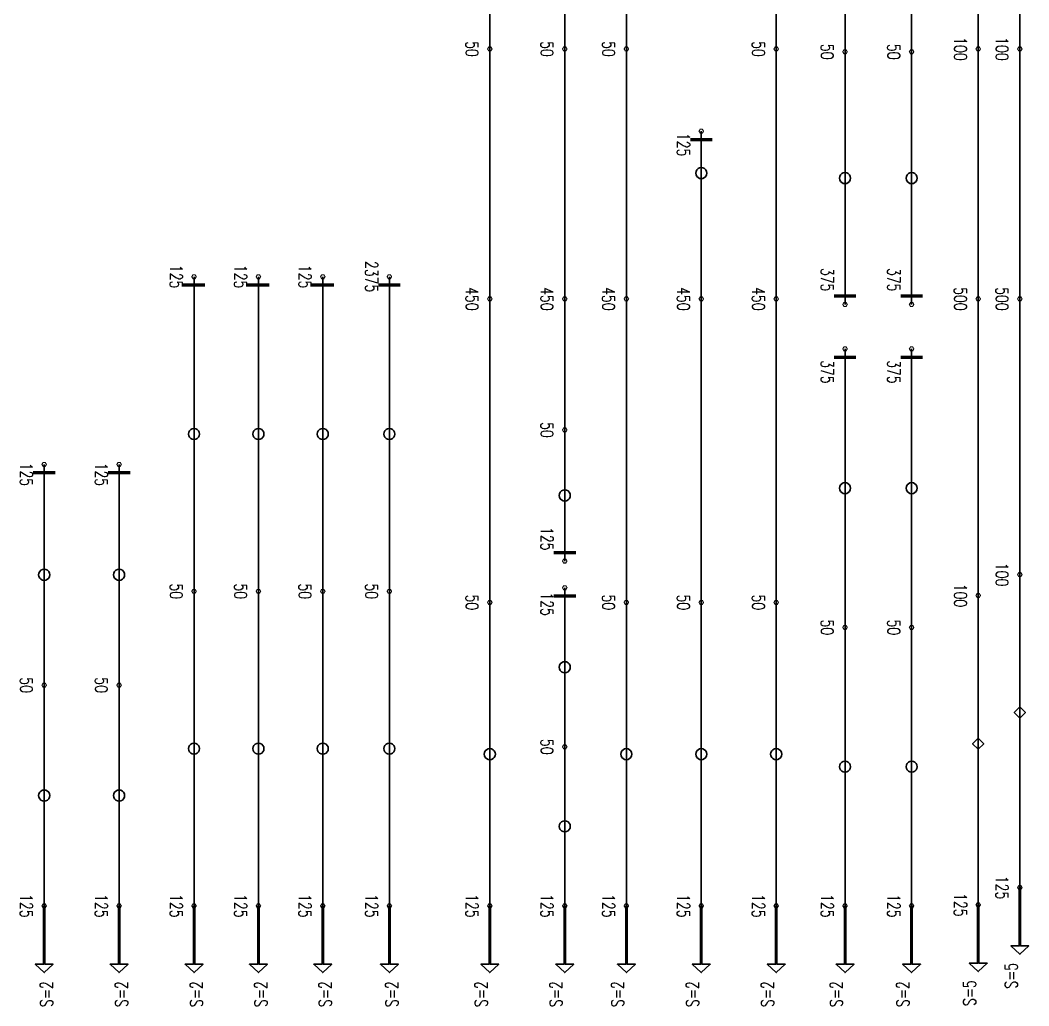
# Model space of a CAD drawing. Header units: millimetres. Extents: x 127300 to 589785, y -24728 to 44820.
# Drawn here: x 551938 to 570112, y 6471 to 24218 of the extents above; entities that cross this region are included whole.
import ezdxf

# ---------------------------------------------------------------- set-up
doc = ezdxf.new("R2010")
doc.units = ezdxf.units.MM
doc.layers.add('Current_plane_Column', color=7, linetype='Continuous', true_color=0x4b00ff)
doc.layers.add('NDC_S-ANNO', color=7, linetype='Continuous', lineweight=20)
doc.layers.add('NDC_S-TENDON', color=6, linetype='Continuous', lineweight=35)
doc.styles.add('NDC_ANNO', font='', dxfattribs={"width": 0.8})
doc.styles.get('NDC_ANNO').set_extended_font_data('Dotum')

# ---------------------------------------------------------------- blocks, each defined once
blk = doc.blocks.new('TDY')
at = {"layer": 'NDC_S-TENDON', "linetype": 'Continuous'}
for points, elevation in [([(51690, 14200, 20, 20, 0), (51670, 14235, 20, 20, 0), (51630, 14235, 20, 20, 0), (51610, 14200, 20, 20, 0), (51630, 14165, 20, 20, 0), (51670, 14165, 20, 20, 0)], 2800), ([(51690, 14200, 20, 20, 0), (51670, 14235, 20, 20, 0), (51630, 14235, 20, 20, 0), (51610, 14200, 20, 20, 0), (51630, 14165, 20, 20, 0), (51670, 14165, 20, 20, 0)], 2800), ([(53040, 14200, 20, 20, 0), (53020, 14235, 20, 20, 0), (52980, 14235, 20, 20, 0), (52960, 14200, 20, 20, 0), (52980, 14165, 20, 20, 0), (53020, 14165, 20, 20, 0)], 2800), ([(53040, 14200, 20, 20, 0), (53020, 14235, 20, 20, 0), (52980, 14235, 20, 20, 0), (52960, 14200, 20, 20, 0), (52980, 14165, 20, 20, 0), (53020, 14165, 20, 20, 0)], 2800), ([(54150, 14200, 20, 20, 0), (54130, 14235, 20, 20, 0), (54090, 14235, 20, 20, 0), (54070, 14200, 20, 20, 0), (54090, 14165, 20, 20, 0), (54130, 14165, 20, 20, 0)], 2800), ([(54150, 14200, 20, 20, 0), (54130, 14235, 20, 20, 0), (54090, 14235, 20, 20, 0), (54070, 14200, 20, 20, 0), (54090, 14165, 20, 20, 0), (54130, 14165, 20, 20, 0)], 2800), ([(56850, 14200, 20, 20, 0), (56830, 14235, 20, 20, 0), (56790, 14235, 20, 20, 0), (56770, 14200, 20, 20, 0), (56790, 14165, 20, 20, 0), (56830, 14165, 20, 20, 0)], 2800), ([(56850, 14200, 20, 20, 0), (56830, 14235, 20, 20, 0), (56790, 14235, 20, 20, 0), (56770, 14200, 20, 20, 0), (56790, 14165, 20, 20, 0), (56830, 14165, 20, 20, 0)], 2800), ([(58090, 14150, 20, 20, 0), (58070, 14185, 20, 20, 0), (58030, 14185, 20, 20, 0), (58010, 14150, 20, 20, 0), (58030, 14115, 20, 20, 0), (58070, 14115, 20, 20, 0)], 2800), ([(58090, 14150, 20, 20, 0), (58070, 14185, 20, 20, 0), (58030, 14185, 20, 20, 0), (58010, 14150, 20, 20, 0), (58030, 14115, 20, 20, 0), (58070, 14115, 20, 20, 0)], 2800), ([(59290, 14150, 20, 20, 0), (59270, 14185, 20, 20, 0), (59230, 14185, 20, 20, 0), (59210, 14150, 20, 20, 0), (59230, 14115, 20, 20, 0), (59270, 14115, 20, 20, 0)], 2800), ([(59290, 14150, 20, 20, 0), (59270, 14185, 20, 20, 0), (59230, 14185, 20, 20, 0), (59210, 14150, 20, 20, 0), (59230, 14115, 20, 20, 0), (59270, 14115, 20, 20, 0)], 2800), ([(60490, 14200, 20, 20, 0), (60470, 14235, 20, 20, 0), (60430, 14235, 20, 20, 0), (60410, 14200, 20, 20, 0), (60430, 14165, 20, 20, 0), (60470, 14165, 20, 20, 0)], 2500), ([(60490, 14200, 20, 20, 0), (60470, 14235, 20, 20, 0), (60430, 14235, 20, 20, 0), (60410, 14200, 20, 20, 0), (60430, 14165, 20, 20, 0), (60470, 14165, 20, 20, 0)], 2500), ([(61240, 14200, 20, 20, 0), (61220, 14235, 20, 20, 0), (61180, 14235, 20, 20, 0), (61160, 14200, 20, 20, 0), (61180, 14165, 20, 20, 0), (61220, 14165, 20, 20, 0)], 2500), ([(61240, 14200, 20, 20, 0), (61220, 14235, 20, 20, 0), (61180, 14235, 20, 20, 0), (61160, 14200, 20, 20, 0), (61180, 14165, 20, 20, 0), (61220, 14165, 20, 20, 0)], 2500), ([(55500, 12720, 20, 20, 0), (55480, 12755, 20, 20, 0), (55440, 12755, 20, 20, 0), (55420, 12720, 20, 20, 0), (55440, 12685, 20, 20, 0), (55480, 12685, 20, 20, 0)], 2875), ([(55500, 12720, 20, 20, 0), (55480, 12755, 20, 20, 0), (55440, 12755, 20, 20, 0), (55420, 12720, 20, 20, 0), (55440, 12685, 20, 20, 0), (55480, 12685, 20, 20, 0)], 2875), ([(46360, 10100, 20, 20, 0), (46340, 10134, 20, 20, 0), (46300, 10134, 20, 20, 0), (46280, 10100, 20, 20, 0), (46300, 10065, 20, 20, 0), (46340, 10065, 20, 20, 0)], 2875), ([(46360, 10100, 20, 20, 0), (46340, 10134, 20, 20, 0), (46300, 10134, 20, 20, 0), (46280, 10100, 20, 20, 0), (46300, 10065, 20, 20, 0), (46340, 10065, 20, 20, 0)], 2875), ([(47520, 10100, 20, 20, 0), (47500, 10134, 20, 20, 0), (47460, 10134, 20, 20, 0), (47440, 10100, 20, 20, 0), (47460, 10065, 20, 20, 0), (47500, 10065, 20, 20, 0)], 2875), ([(47520, 10100, 20, 20, 0), (47500, 10134, 20, 20, 0), (47460, 10134, 20, 20, 0), (47440, 10100, 20, 20, 0), (47460, 10065, 20, 20, 0), (47500, 10065, 20, 20, 0)], 2875), ([(48680, 10100, 20, 20, 0), (48660, 10134, 20, 20, 0), (48620, 10134, 20, 20, 0), (48600, 10100, 20, 20, 0), (48620, 10065, 20, 20, 0), (48660, 10065, 20, 20, 0)], 2875), ([(48680, 10100, 20, 20, 0), (48660, 10134, 20, 20, 0), (48620, 10134, 20, 20, 0), (48600, 10100, 20, 20, 0), (48620, 10065, 20, 20, 0), (48660, 10065, 20, 20, 0)], 2875), ([(49880, 10100, 20, 20, 0), (49860, 10134, 20, 20, 0), (49820, 10134, 20, 20, 0), (49800, 10100, 20, 20, 0), (49820, 10065, 20, 20, 0), (49860, 10065, 20, 20, 0)], 2875), ([(49880, 10100, 20, 20, 0), (49860, 10134, 20, 20, 0), (49820, 10134, 20, 20, 0), (49800, 10100, 20, 20, 0), (49820, 10065, 20, 20, 0), (49860, 10065, 20, 20, 0)], 2875), ([(51690, 9700, 20, 20, 0), (51670, 9735, 20, 20, 0), (51630, 9735, 20, 20, 0), (51610, 9700, 20, 20, 0), (51630, 9665, 20, 20, 0), (51670, 9665, 20, 20, 0)], 2950), ([(51690, 9700, 20, 20, 0), (51670, 9735, 20, 20, 0), (51630, 9735, 20, 20, 0), (51610, 9700, 20, 20, 0), (51630, 9665, 20, 20, 0), (51670, 9665, 20, 20, 0)], 2950), ([(51690, 9700, 20, 20, 0), (51670, 9735, 20, 20, 0), (51630, 9735, 20, 20, 0), (51610, 9700, 20, 20, 0), (51630, 9665, 20, 20, 0), (51670, 9665, 20, 20, 0)], 2950), ([(51690, 9700, 20, 20, 0), (51670, 9735, 20, 20, 0), (51630, 9735, 20, 20, 0), (51610, 9700, 20, 20, 0), (51630, 9665, 20, 20, 0), (51670, 9665, 20, 20, 0)], 2950), ([(53040, 9700, 20, 20, 0), (53020, 9735, 20, 20, 0), (52980, 9735, 20, 20, 0), (52960, 9700, 20, 20, 0), (52980, 9665, 20, 20, 0), (53020, 9665, 20, 20, 0)], 2950), ([(53040, 9700, 20, 20, 0), (53020, 9735, 20, 20, 0), (52980, 9735, 20, 20, 0), (52960, 9700, 20, 20, 0), (52980, 9665, 20, 20, 0), (53020, 9665, 20, 20, 0)], 2950), ([(53040, 9700, 20, 20, 0), (53020, 9735, 20, 20, 0), (52980, 9735, 20, 20, 0), (52960, 9700, 20, 20, 0), (52980, 9665, 20, 20, 0), (53020, 9665, 20, 20, 0)], 2950), ([(53040, 9700, 20, 20, 0), (53020, 9735, 20, 20, 0), (52980, 9735, 20, 20, 0), (52960, 9700, 20, 20, 0), (52980, 9665, 20, 20, 0), (53020, 9665, 20, 20, 0)], 2950), ([(54150, 9700, 20, 20, 0), (54130, 9735, 20, 20, 0), (54090, 9735, 20, 20, 0), (54070, 9700, 20, 20, 0), (54090, 9665, 20, 20, 0), (54130, 9665, 20, 20, 0)], 2950), ([(54150, 9700, 20, 20, 0), (54130, 9735, 20, 20, 0), (54090, 9735, 20, 20, 0), (54070, 9700, 20, 20, 0), (54090, 9665, 20, 20, 0), (54130, 9665, 20, 20, 0)], 2950), ([(54150, 9700, 20, 20, 0), (54130, 9735, 20, 20, 0), (54090, 9735, 20, 20, 0), (54070, 9700, 20, 20, 0), (54090, 9665, 20, 20, 0), (54130, 9665, 20, 20, 0)], 2950), ([(54150, 9700, 20, 20, 0), (54130, 9735, 20, 20, 0), (54090, 9735, 20, 20, 0), (54070, 9700, 20, 20, 0), (54090, 9665, 20, 20, 0), (54130, 9665, 20, 20, 0)], 2950), ([(55500, 9700, 20, 20, 0), (55480, 9735, 20, 20, 0), (55440, 9735, 20, 20, 0), (55420, 9700, 20, 20, 0), (55440, 9665, 20, 20, 0), (55480, 9665, 20, 20, 0)], 2950), ([(55500, 9700, 20, 20, 0), (55480, 9735, 20, 20, 0), (55440, 9735, 20, 20, 0), (55420, 9700, 20, 20, 0), (55440, 9665, 20, 20, 0), (55480, 9665, 20, 20, 0)], 2950), ([(55500, 9700, 20, 20, 0), (55480, 9735, 20, 20, 0), (55440, 9735, 20, 20, 0), (55420, 9700, 20, 20, 0), (55440, 9665, 20, 20, 0), (55480, 9665, 20, 20, 0)], 2950), ([(55500, 9700, 20, 20, 0), (55480, 9735, 20, 20, 0), (55440, 9735, 20, 20, 0), (55420, 9700, 20, 20, 0), (55440, 9665, 20, 20, 0), (55480, 9665, 20, 20, 0)], 2950), ([(56850, 9700, 20, 20, 0), (56830, 9735, 20, 20, 0), (56790, 9735, 20, 20, 0), (56770, 9700, 20, 20, 0), (56790, 9665, 20, 20, 0), (56830, 9665, 20, 20, 0)], 2950), ([(56850, 9700, 20, 20, 0), (56830, 9735, 20, 20, 0), (56790, 9735, 20, 20, 0), (56770, 9700, 20, 20, 0), (56790, 9665, 20, 20, 0), (56830, 9665, 20, 20, 0)], 2950), ([(56850, 9700, 20, 20, 0), (56830, 9735, 20, 20, 0), (56790, 9735, 20, 20, 0), (56770, 9700, 20, 20, 0), (56790, 9665, 20, 20, 0), (56830, 9665, 20, 20, 0)], 2950), ([(56850, 9700, 20, 20, 0), (56830, 9735, 20, 20, 0), (56790, 9735, 20, 20, 0), (56770, 9700, 20, 20, 0), (56790, 9665, 20, 20, 0), (56830, 9665, 20, 20, 0)], 2950), ([(58090, 9600, 20, 20, 0), (58070, 9635, 20, 20, 0), (58030, 9635, 20, 20, 0), (58010, 9600, 20, 20, 0), (58030, 9565, 20, 20, 0), (58070, 9565, 20, 20, 0)], 2875), ([(58090, 9600, 20, 20, 0), (58070, 9635, 20, 20, 0), (58030, 9635, 20, 20, 0), (58010, 9600, 20, 20, 0), (58030, 9565, 20, 20, 0), (58070, 9565, 20, 20, 0)], 2875), ([(59290, 9600, 20, 20, 0), (59270, 9635, 20, 20, 0), (59230, 9635, 20, 20, 0), (59210, 9600, 20, 20, 0), (59230, 9565, 20, 20, 0), (59270, 9565, 20, 20, 0)], 2875), ([(59290, 9600, 20, 20, 0), (59270, 9635, 20, 20, 0), (59230, 9635, 20, 20, 0), (59210, 9600, 20, 20, 0), (59230, 9565, 20, 20, 0), (59270, 9565, 20, 20, 0)], 2875), ([(60490, 9700, 20, 20, 0), (60470, 9735, 20, 20, 0), (60430, 9735, 20, 20, 0), (60410, 9700, 20, 20, 0), (60430, 9665, 20, 20, 0), (60470, 9665, 20, 20, 0)], 2900), ([(60490, 9700, 20, 20, 0), (60470, 9735, 20, 20, 0), (60430, 9735, 20, 20, 0), (60410, 9700, 20, 20, 0), (60430, 9665, 20, 20, 0), (60470, 9665, 20, 20, 0)], 2900), ([(60490, 9700, 20, 20, 0), (60470, 9735, 20, 20, 0), (60430, 9735, 20, 20, 0), (60410, 9700, 20, 20, 0), (60430, 9665, 20, 20, 0), (60470, 9665, 20, 20, 0)], 2900), ([(60490, 9700, 20, 20, 0), (60470, 9735, 20, 20, 0), (60430, 9735, 20, 20, 0), (60410, 9700, 20, 20, 0), (60430, 9665, 20, 20, 0), (60470, 9665, 20, 20, 0)], 2900), ([(61240, 9700, 20, 20, 0), (61220, 9735, 20, 20, 0), (61180, 9735, 20, 20, 0), (61160, 9700, 20, 20, 0), (61180, 9665, 20, 20, 0), (61220, 9665, 20, 20, 0)], 2900), ([(61240, 9700, 20, 20, 0), (61220, 9735, 20, 20, 0), (61180, 9735, 20, 20, 0), (61160, 9700, 20, 20, 0), (61180, 9665, 20, 20, 0), (61220, 9665, 20, 20, 0)], 2900), ([(61240, 9700, 20, 20, 0), (61220, 9735, 20, 20, 0), (61180, 9735, 20, 20, 0), (61160, 9700, 20, 20, 0), (61180, 9665, 20, 20, 0), (61220, 9665, 20, 20, 0)], 2900), ([(61240, 9700, 20, 20, 0), (61220, 9735, 20, 20, 0), (61180, 9735, 20, 20, 0), (61160, 9700, 20, 20, 0), (61180, 9665, 20, 20, 0), (61220, 9665, 20, 20, 0)], 2900), ([(58090, 8800, 20, 20, 0), (58070, 8835, 20, 20, 0), (58030, 8835, 20, 20, 0), (58010, 8800, 20, 20, 0), (58030, 8765, 20, 20, 0), (58070, 8765, 20, 20, 0)], 2875), ([(58090, 8800, 20, 20, 0), (58070, 8835, 20, 20, 0), (58030, 8835, 20, 20, 0), (58010, 8800, 20, 20, 0), (58030, 8765, 20, 20, 0), (58070, 8765, 20, 20, 0)], 2875), ([(59290, 8800, 20, 20, 0), (59270, 8835, 20, 20, 0), (59230, 8835, 20, 20, 0), (59210, 8800, 20, 20, 0), (59230, 8765, 20, 20, 0), (59270, 8765, 20, 20, 0)], 2875), ([(59290, 8800, 20, 20, 0), (59270, 8835, 20, 20, 0), (59230, 8835, 20, 20, 0), (59210, 8800, 20, 20, 0), (59230, 8765, 20, 20, 0), (59270, 8765, 20, 20, 0)], 2875), ([(53040, 7340, 20, 20, 0), (53020, 7375, 20, 20, 0), (52980, 7375, 20, 20, 0), (52960, 7340, 20, 20, 0), (52980, 7305, 20, 20, 0), (53020, 7305, 20, 20, 0)], 2800), ([(53040, 7340, 20, 20, 0), (53020, 7375, 20, 20, 0), (52980, 7375, 20, 20, 0), (52960, 7340, 20, 20, 0), (52980, 7305, 20, 20, 0), (53020, 7305, 20, 20, 0)], 2800), ([(43660, 6720, 20, 20, 0), (43640, 6755, 20, 20, 0), (43600, 6755, 20, 20, 0), (43580, 6720, 20, 20, 0), (43600, 6685, 20, 20, 0), (43640, 6685, 20, 20, 0)], 2875), ([(43660, 6720, 20, 20, 0), (43640, 6755, 20, 20, 0), (43600, 6755, 20, 20, 0), (43580, 6720, 20, 20, 0), (43600, 6685, 20, 20, 0), (43640, 6685, 20, 20, 0)], 2875), ([(45010, 6720, 20, 20, 0), (44990, 6755, 20, 20, 0), (44950, 6755, 20, 20, 0), (44930, 6720, 20, 20, 0), (44950, 6685, 20, 20, 0), (44990, 6685, 20, 20, 0)], 2875), ([(45010, 6720, 20, 20, 0), (44990, 6755, 20, 20, 0), (44950, 6755, 20, 20, 0), (44930, 6720, 20, 20, 0), (44950, 6685, 20, 20, 0), (44990, 6685, 20, 20, 0)], 2875), ([(53040, 4980, 20, 20, 0), (53020, 5015, 20, 20, 0), (52980, 5015, 20, 20, 0), (52960, 4980, 20, 20, 0), (52980, 4945, 20, 20, 0), (53020, 4945, 20, 20, 0)], 2875), ([(53040, 4980, 20, 20, 0), (53020, 5015, 20, 20, 0), (52980, 5015, 20, 20, 0), (52960, 4980, 20, 20, 0), (52980, 4945, 20, 20, 0), (53020, 4945, 20, 20, 0)], 2875), ([(61240, 4735, 20, 20, 0), (61220, 4770, 20, 20, 0), (61180, 4770, 20, 20, 0), (61160, 4735, 20, 20, 0), (61180, 4700, 20, 20, 0), (61220, 4700, 20, 20, 0)], 2500), ([(61240, 4735, 20, 20, 0), (61220, 4770, 20, 20, 0), (61180, 4770, 20, 20, 0), (61160, 4735, 20, 20, 0), (61180, 4700, 20, 20, 0), (61220, 4700, 20, 20, 0)], 2500), ([(53040, 4500, 20, 20, 0), (53020, 4535, 20, 20, 0), (52980, 4535, 20, 20, 0), (52960, 4500, 20, 20, 0), (52980, 4465, 20, 20, 0), (53020, 4465, 20, 20, 0)], 2875), ([(53040, 4500, 20, 20, 0), (53020, 4535, 20, 20, 0), (52980, 4535, 20, 20, 0), (52960, 4500, 20, 20, 0), (52980, 4465, 20, 20, 0), (53020, 4465, 20, 20, 0)], 2875), ([(46360, 4435, 20, 20, 0), (46340, 4469, 20, 20, 0), (46300, 4469, 20, 20, 0), (46280, 4435, 20, 20, 0), (46300, 4400, 20, 20, 0), (46340, 4400, 20, 20, 0)], 2800), ([(46360, 4435, 20, 20, 0), (46340, 4469, 20, 20, 0), (46300, 4469, 20, 20, 0), (46280, 4435, 20, 20, 0), (46300, 4400, 20, 20, 0), (46340, 4400, 20, 20, 0)], 2800), ([(47520, 4435, 20, 20, 0), (47500, 4469, 20, 20, 0), (47460, 4469, 20, 20, 0), (47440, 4435, 20, 20, 0), (47460, 4400, 20, 20, 0), (47500, 4400, 20, 20, 0)], 2800), ([(47520, 4435, 20, 20, 0), (47500, 4469, 20, 20, 0), (47460, 4469, 20, 20, 0), (47440, 4435, 20, 20, 0), (47460, 4400, 20, 20, 0), (47500, 4400, 20, 20, 0)], 2800), ([(48680, 4435, 20, 20, 0), (48660, 4469, 20, 20, 0), (48620, 4469, 20, 20, 0), (48600, 4435, 20, 20, 0), (48620, 4400, 20, 20, 0), (48660, 4400, 20, 20, 0)], 2800), ([(48680, 4435, 20, 20, 0), (48660, 4469, 20, 20, 0), (48620, 4469, 20, 20, 0), (48600, 4435, 20, 20, 0), (48620, 4400, 20, 20, 0), (48660, 4400, 20, 20, 0)], 2800), ([(49880, 4435, 20, 20, 0), (49860, 4469, 20, 20, 0), (49820, 4469, 20, 20, 0), (49800, 4435, 20, 20, 0), (49820, 4400, 20, 20, 0), (49860, 4400, 20, 20, 0)], 2800), ([(49880, 4435, 20, 20, 0), (49860, 4469, 20, 20, 0), (49820, 4469, 20, 20, 0), (49800, 4435, 20, 20, 0), (49820, 4400, 20, 20, 0), (49860, 4400, 20, 20, 0)], 2800), ([(60490, 4360, 20, 20, 0), (60470, 4395, 20, 20, 0), (60430, 4395, 20, 20, 0), (60410, 4360, 20, 20, 0), (60430, 4325, 20, 20, 0), (60470, 4325, 20, 20, 0)], 2500), ([(60490, 4360, 20, 20, 0), (60470, 4395, 20, 20, 0), (60430, 4395, 20, 20, 0), (60410, 4360, 20, 20, 0), (60430, 4325, 20, 20, 0), (60470, 4325, 20, 20, 0)], 2500), ([(51690, 4235, 20, 20, 0), (51670, 4270, 20, 20, 0), (51630, 4270, 20, 20, 0), (51610, 4235, 20, 20, 0), (51630, 4200, 20, 20, 0), (51670, 4200, 20, 20, 0)], 2800), ([(51690, 4235, 20, 20, 0), (51670, 4270, 20, 20, 0), (51630, 4270, 20, 20, 0), (51610, 4235, 20, 20, 0), (51630, 4200, 20, 20, 0), (51670, 4200, 20, 20, 0)], 2800), ([(54150, 4235, 20, 20, 0), (54130, 4270, 20, 20, 0), (54090, 4270, 20, 20, 0), (54070, 4235, 20, 20, 0), (54090, 4200, 20, 20, 0), (54130, 4200, 20, 20, 0)], 2800), ([(54150, 4235, 20, 20, 0), (54130, 4270, 20, 20, 0), (54090, 4270, 20, 20, 0), (54070, 4235, 20, 20, 0), (54090, 4200, 20, 20, 0), (54130, 4200, 20, 20, 0)], 2800), ([(55500, 4235, 20, 20, 0), (55480, 4270, 20, 20, 0), (55440, 4270, 20, 20, 0), (55420, 4235, 20, 20, 0), (55440, 4200, 20, 20, 0), (55480, 4200, 20, 20, 0)], 2800), ([(55500, 4235, 20, 20, 0), (55480, 4270, 20, 20, 0), (55440, 4270, 20, 20, 0), (55420, 4235, 20, 20, 0), (55440, 4200, 20, 20, 0), (55480, 4200, 20, 20, 0)], 2800), ([(56850, 4235, 20, 20, 0), (56830, 4270, 20, 20, 0), (56790, 4270, 20, 20, 0), (56770, 4235, 20, 20, 0), (56790, 4200, 20, 20, 0), (56830, 4200, 20, 20, 0)], 2800), ([(56850, 4235, 20, 20, 0), (56830, 4270, 20, 20, 0), (56790, 4270, 20, 20, 0), (56770, 4235, 20, 20, 0), (56790, 4200, 20, 20, 0), (56830, 4200, 20, 20, 0)], 2800), ([(58090, 3785, 20, 20, 0), (58070, 3820, 20, 20, 0), (58030, 3820, 20, 20, 0), (58010, 3785, 20, 20, 0), (58030, 3750, 20, 20, 0), (58070, 3750, 20, 20, 0)], 2800), ([(58090, 3785, 20, 20, 0), (58070, 3820, 20, 20, 0), (58030, 3820, 20, 20, 0), (58010, 3785, 20, 20, 0), (58030, 3750, 20, 20, 0), (58070, 3750, 20, 20, 0)], 2800), ([(59290, 3785, 20, 20, 0), (59270, 3820, 20, 20, 0), (59230, 3820, 20, 20, 0), (59210, 3785, 20, 20, 0), (59230, 3750, 20, 20, 0), (59270, 3750, 20, 20, 0)], 2800), ([(59290, 3785, 20, 20, 0), (59270, 3820, 20, 20, 0), (59230, 3820, 20, 20, 0), (59210, 3785, 20, 20, 0), (59230, 3750, 20, 20, 0), (59270, 3750, 20, 20, 0)], 2800), ([(43660, 2745, 20, 20, 0), (43640, 2780, 20, 20, 0), (43600, 2780, 20, 20, 0), (43580, 2745, 20, 20, 0), (43600, 2710, 20, 20, 0), (43640, 2710, 20, 20, 0)], 2800), ([(43660, 2745, 20, 20, 0), (43640, 2780, 20, 20, 0), (43600, 2780, 20, 20, 0), (43580, 2745, 20, 20, 0), (43600, 2710, 20, 20, 0), (43640, 2710, 20, 20, 0)], 2800), ([(45010, 2745, 20, 20, 0), (44990, 2780, 20, 20, 0), (44950, 2780, 20, 20, 0), (44930, 2745, 20, 20, 0), (44950, 2710, 20, 20, 0), (44990, 2710, 20, 20, 0)], 2800), ([(45010, 2745, 20, 20, 0), (44990, 2780, 20, 20, 0), (44950, 2780, 20, 20, 0), (44930, 2745, 20, 20, 0), (44950, 2710, 20, 20, 0), (44990, 2710, 20, 20, 0)], 2800), ([(53040, 1635, 20, 20, 0), (53020, 1670, 20, 20, 0), (52980, 1670, 20, 20, 0), (52960, 1635, 20, 20, 0), (52980, 1600, 20, 20, 0), (53020, 1600, 20, 20, 0)], 2800), ([(53040, 1635, 20, 20, 0), (53020, 1670, 20, 20, 0), (52980, 1670, 20, 20, 0), (52960, 1635, 20, 20, 0), (52980, 1600, 20, 20, 0), (53020, 1600, 20, 20, 0)], 2800), ([(61240, -900, 20, 20, 0), (61220, -865, 20, 20, 0), (61180, -865, 20, 20, 0), (61160, -900, 20, 20, 0), (61180, -935, 20, 20, 0), (61220, -935, 20, 20, 0)], 2875), ([(61240, -900, 20, 20, 0), (61220, -865, 20, 20, 0), (61180, -865, 20, 20, 0), (61160, -900, 20, 20, 0), (61180, -935, 20, 20, 0), (61220, -935, 20, 20, 0)], 2875), ([(43660, -1230, 20, 20, 0), (43640, -1195, 20, 20, 0), (43600, -1195, 20, 20, 0), (43580, -1230, 20, 20, 0), (43600, -1265, 20, 20, 0), (43640, -1265, 20, 20, 0)], 2875), ([(43660, -1230, 20, 20, 0), (43640, -1195, 20, 20, 0), (43600, -1195, 20, 20, 0), (43580, -1230, 20, 20, 0), (43600, -1265, 20, 20, 0), (43640, -1265, 20, 20, 0)], 2875), ([(45010, -1230, 20, 20, 0), (44990, -1195, 20, 20, 0), (44950, -1195, 20, 20, 0), (44930, -1230, 20, 20, 0), (44950, -1265, 20, 20, 0), (44990, -1265, 20, 20, 0)], 2875), ([(45010, -1230, 20, 20, 0), (44990, -1195, 20, 20, 0), (44950, -1195, 20, 20, 0), (44930, -1230, 20, 20, 0), (44950, -1265, 20, 20, 0), (44990, -1265, 20, 20, 0)], 2875), ([(46360, -1230, 20, 20, 0), (46340, -1196, 20, 20, 0), (46300, -1196, 20, 20, 0), (46280, -1230, 20, 20, 0), (46300, -1265, 20, 20, 0), (46340, -1265, 20, 20, 0)], 2875), ([(46360, -1230, 20, 20, 0), (46340, -1196, 20, 20, 0), (46300, -1196, 20, 20, 0), (46280, -1230, 20, 20, 0), (46300, -1265, 20, 20, 0), (46340, -1265, 20, 20, 0)], 2875), ([(47520, -1230, 20, 20, 0), (47500, -1196, 20, 20, 0), (47460, -1196, 20, 20, 0), (47440, -1230, 20, 20, 0), (47460, -1265, 20, 20, 0), (47500, -1265, 20, 20, 0)], 2875), ([(47520, -1230, 20, 20, 0), (47500, -1196, 20, 20, 0), (47460, -1196, 20, 20, 0), (47440, -1230, 20, 20, 0), (47460, -1265, 20, 20, 0), (47500, -1265, 20, 20, 0)], 2875), ([(48680, -1230, 20, 20, 0), (48660, -1196, 20, 20, 0), (48620, -1196, 20, 20, 0), (48600, -1230, 20, 20, 0), (48620, -1265, 20, 20, 0), (48660, -1265, 20, 20, 0)], 2875), ([(48680, -1230, 20, 20, 0), (48660, -1196, 20, 20, 0), (48620, -1196, 20, 20, 0), (48600, -1230, 20, 20, 0), (48620, -1265, 20, 20, 0), (48660, -1265, 20, 20, 0)], 2875), ([(49880, -1230, 20, 20, 0), (49860, -1196, 20, 20, 0), (49820, -1196, 20, 20, 0), (49800, -1230, 20, 20, 0), (49820, -1265, 20, 20, 0), (49860, -1265, 20, 20, 0)], 2875), ([(49880, -1230, 20, 20, 0), (49860, -1196, 20, 20, 0), (49820, -1196, 20, 20, 0), (49800, -1230, 20, 20, 0), (49820, -1265, 20, 20, 0), (49860, -1265, 20, 20, 0)], 2875), ([(51690, -1230, 20, 20, 0), (51670, -1195, 20, 20, 0), (51630, -1195, 20, 20, 0), (51610, -1230, 20, 20, 0), (51630, -1265, 20, 20, 0), (51670, -1265, 20, 20, 0)], 2875), ([(51690, -1230, 20, 20, 0), (51670, -1195, 20, 20, 0), (51630, -1195, 20, 20, 0), (51610, -1230, 20, 20, 0), (51630, -1265, 20, 20, 0), (51670, -1265, 20, 20, 0)], 2875), ([(53040, -1230, 20, 20, 0), (53020, -1195, 20, 20, 0), (52980, -1195, 20, 20, 0), (52960, -1230, 20, 20, 0), (52980, -1265, 20, 20, 0), (53020, -1265, 20, 20, 0)], 2875), ([(53040, -1230, 20, 20, 0), (53020, -1195, 20, 20, 0), (52980, -1195, 20, 20, 0), (52960, -1230, 20, 20, 0), (52980, -1265, 20, 20, 0), (53020, -1265, 20, 20, 0)], 2875), ([(54150, -1230, 20, 20, 0), (54130, -1195, 20, 20, 0), (54090, -1195, 20, 20, 0), (54070, -1230, 20, 20, 0), (54090, -1265, 20, 20, 0), (54130, -1265, 20, 20, 0)], 2875), ([(54150, -1230, 20, 20, 0), (54130, -1195, 20, 20, 0), (54090, -1195, 20, 20, 0), (54070, -1230, 20, 20, 0), (54090, -1265, 20, 20, 0), (54130, -1265, 20, 20, 0)], 2875), ([(55500, -1230, 20, 20, 0), (55480, -1195, 20, 20, 0), (55440, -1195, 20, 20, 0), (55420, -1230, 20, 20, 0), (55440, -1265, 20, 20, 0), (55480, -1265, 20, 20, 0)], 2875), ([(55500, -1230, 20, 20, 0), (55480, -1195, 20, 20, 0), (55440, -1195, 20, 20, 0), (55420, -1230, 20, 20, 0), (55440, -1265, 20, 20, 0), (55480, -1265, 20, 20, 0)], 2875), ([(56850, -1230, 20, 20, 0), (56830, -1195, 20, 20, 0), (56790, -1195, 20, 20, 0), (56770, -1230, 20, 20, 0), (56790, -1265, 20, 20, 0), (56830, -1265, 20, 20, 0)], 2875), ([(56850, -1230, 20, 20, 0), (56830, -1195, 20, 20, 0), (56790, -1195, 20, 20, 0), (56770, -1230, 20, 20, 0), (56790, -1265, 20, 20, 0), (56830, -1265, 20, 20, 0)], 2875), ([(58090, -1230, 20, 20, 0), (58070, -1195, 20, 20, 0), (58030, -1195, 20, 20, 0), (58010, -1230, 20, 20, 0), (58030, -1265, 20, 20, 0), (58070, -1265, 20, 20, 0)], 2875), ([(58090, -1230, 20, 20, 0), (58070, -1195, 20, 20, 0), (58030, -1195, 20, 20, 0), (58010, -1230, 20, 20, 0), (58030, -1265, 20, 20, 0), (58070, -1265, 20, 20, 0)], 2875), ([(59290, -1230, 20, 20, 0), (59270, -1195, 20, 20, 0), (59230, -1195, 20, 20, 0), (59210, -1230, 20, 20, 0), (59230, -1265, 20, 20, 0), (59270, -1265, 20, 20, 0)], 2875), ([(59290, -1230, 20, 20, 0), (59270, -1195, 20, 20, 0), (59230, -1195, 20, 20, 0), (59210, -1230, 20, 20, 0), (59230, -1265, 20, 20, 0), (59270, -1265, 20, 20, 0)], 2875), ([(60490, -1211, 20, 20, 0), (60470, -1177, 20, 20, 0), (60430, -1177, 20, 20, 0), (60410, -1211, 20, 20, 0), (60430, -1246, 20, 20, 0), (60470, -1246, 20, 20, 0)], 2875), ([(60490, -1211, 20, 20, 0), (60470, -1177, 20, 20, 0), (60430, -1177, 20, 20, 0), (60410, -1211, 20, 20, 0), (60430, -1246, 20, 20, 0), (60470, -1246, 20, 20, 0)], 2875)]:
    blk.add_lwpolyline(points, format="xyseb", close=True, dxfattribs=dict(at, elevation=elevation))
at = {"layer": 'NDC_S-TENDON', "linetype": 'Continuous', "elevation": 2875}
for points in [[(55660, 12570, 60, 60, 0), (55260, 12570, 60, 60, 0)], [(46520, 9950, 60, 60, 0), (46120, 9950, 60, 60, 0)], [(47680, 9950, 60, 60, 0), (47280, 9950, 60, 60, 0)], [(48840, 9950, 60, 60, 0), (48440, 9950, 60, 60, 0)], [(50040, 9950, 60, 60, 0), (49640, 9950, 60, 60, 0)], [(57850, 9750, 60, 60, 0), (58250, 9750, 60, 60, 0)], [(59050, 9750, 60, 60, 0), (59450, 9750, 60, 60, 0)], [(58250, 8650, 60, 60, 0), (57850, 8650, 60, 60, 0)], [(59450, 8650, 60, 60, 0), (59050, 8650, 60, 60, 0)], [(43820, 6570, 60, 60, 0), (43420, 6570, 60, 60, 0)], [(45170, 6570, 60, 60, 0), (44770, 6570, 60, 60, 0)], [(52800, 5130, 60, 60, 0), (53200, 5130, 60, 60, 0)], [(53200, 4350, 60, 60, 0), (52800, 4350, 60, 60, 0)]]:
    blk.add_lwpolyline(points, format="xyseb", dxfattribs=at)
at = {"layer": 'NDC_S-TENDON', "linetype": 'Continuous'}
for points, elevation in [([(55460, 11865), (55491, 11870), (55519, 11884), (55541, 11906), (55555, 11934), (55560, 11965), (55555, 11996), (55541, 12024), (55519, 12046), (55491, 12060), (55460, 12065), (55429, 12060), (55401, 12046), (55379, 12024), (55365, 11996), (55360, 11965), (55365, 11934), (55379, 11906), (55401, 11884), (55429, 11870), (55460, 11865)], 2908), ([(58050, 11775), (58081, 11780), (58109, 11794), (58131, 11816), (58145, 11844), (58150, 11875), (58145, 11906), (58131, 11934), (58109, 11956), (58081, 11970), (58050, 11975), (58019, 11970), (57991, 11956), (57969, 11934), (57955, 11906), (57950, 11875), (57955, 11844), (57969, 11816), (57991, 11794), (58019, 11780), (58050, 11775)], 2833), ([(59250, 11775), (59281, 11780), (59309, 11794), (59331, 11816), (59345, 11844), (59350, 11875), (59345, 11906), (59331, 11934), (59309, 11956), (59281, 11970), (59250, 11975), (59219, 11970), (59191, 11956), (59169, 11934), (59155, 11906), (59150, 11875), (59155, 11844), (59169, 11816), (59191, 11794), (59219, 11780), (59250, 11775)], 2833), ([(46320, 7167), (46351, 7172), (46379, 7186), (46401, 7208), (46415, 7236), (46420, 7267), (46415, 7298), (46401, 7326), (46379, 7348), (46351, 7362), (46320, 7367), (46289, 7362), (46261, 7348), (46239, 7326), (46225, 7298), (46220, 7267), (46225, 7236), (46239, 7208), (46261, 7186), (46289, 7172), (46320, 7167)], 2832), ([(47480, 7167), (47511, 7172), (47539, 7186), (47561, 7208), (47575, 7236), (47580, 7267), (47575, 7298), (47561, 7326), (47539, 7348), (47511, 7362), (47480, 7367), (47449, 7362), (47421, 7348), (47399, 7326), (47385, 7298), (47380, 7267), (47385, 7236), (47399, 7208), (47421, 7186), (47449, 7172), (47480, 7167)], 2832), ([(48640, 7167), (48671, 7172), (48699, 7186), (48721, 7208), (48735, 7236), (48740, 7267), (48735, 7298), (48721, 7326), (48699, 7348), (48671, 7362), (48640, 7367), (48609, 7362), (48581, 7348), (48559, 7326), (48545, 7298), (48540, 7267), (48545, 7236), (48559, 7208), (48581, 7186), (48609, 7172), (48640, 7167)], 2832), ([(49840, 7167), (49871, 7172), (49899, 7186), (49921, 7208), (49935, 7236), (49940, 7267), (49935, 7298), (49921, 7326), (49899, 7348), (49871, 7362), (49840, 7367), (49809, 7362), (49781, 7348), (49759, 7326), (49745, 7298), (49740, 7267), (49745, 7236), (49759, 7208), (49781, 7186), (49809, 7172), (49840, 7167)], 2832), ([(58050, 6192), (58081, 6197), (58109, 6212), (58131, 6234), (58145, 6262), (58150, 6292), (58145, 6323), (58131, 6351), (58109, 6373), (58081, 6388), (58050, 6392), (58019, 6388), (57991, 6373), (57969, 6351), (57955, 6323), (57950, 6292), (57955, 6262), (57969, 6234), (57991, 6212), (58019, 6197), (58050, 6192)], 2832), ([(59250, 6192), (59281, 6197), (59309, 6212), (59331, 6234), (59345, 6262), (59350, 6292), (59345, 6323), (59331, 6351), (59309, 6373), (59281, 6388), (59250, 6392), (59219, 6388), (59191, 6373), (59169, 6351), (59155, 6323), (59150, 6292), (59155, 6262), (59169, 6234), (59191, 6212), (59219, 6197), (59250, 6192)], 2832), ([(53000, 6060), (53031, 6065), (53059, 6079), (53081, 6101), (53095, 6129), (53100, 6160), (53095, 6191), (53081, 6219), (53059, 6241), (53031, 6255), (53000, 6260), (52969, 6255), (52941, 6241), (52919, 6219), (52905, 6191), (52900, 6160), (52905, 6129), (52919, 6101), (52941, 6079), (52969, 6065), (53000, 6060)], 2832), ([(43620, 4632), (43651, 4637), (43679, 4652), (43701, 4674), (43715, 4702), (43720, 4732), (43715, 4763), (43701, 4791), (43679, 4813), (43651, 4828), (43620, 4832), (43589, 4828), (43561, 4813), (43539, 4791), (43525, 4763), (43520, 4732), (43525, 4702), (43539, 4674), (43561, 4652), (43589, 4637), (43620, 4632)], 2832), ([(44970, 4632), (45001, 4637), (45029, 4652), (45051, 4674), (45065, 4702), (45070, 4732), (45065, 4763), (45051, 4791), (45029, 4813), (45001, 4828), (44970, 4832), (44939, 4828), (44911, 4813), (44889, 4791), (44875, 4763), (44870, 4732), (44875, 4702), (44889, 4674), (44911, 4652), (44939, 4637), (44970, 4632)], 2832), ([(53000, 2967), (53031, 2972), (53059, 2987), (53081, 3009), (53095, 3037), (53100, 3067), (53095, 3098), (53081, 3126), (53059, 3148), (53031, 3163), (53000, 3167), (52969, 3163), (52941, 3148), (52919, 3126), (52905, 3098), (52900, 3067), (52905, 3037), (52919, 3009), (52941, 2987), (52969, 2972), (53000, 2967)], 2832), ([(61200, 2153), (61300, 2253), (61200, 2353), (61100, 2253), (61200, 2153)], 2663), ([(46320, 1502), (46351, 1507), (46379, 1521), (46401, 1543), (46415, 1571), (46420, 1602), (46415, 1633), (46401, 1661), (46379, 1683), (46351, 1697), (46320, 1702), (46289, 1697), (46261, 1683), (46239, 1661), (46225, 1633), (46220, 1602), (46225, 1571), (46239, 1543), (46261, 1521), (46289, 1507), (46320, 1502)], 2832), ([(47480, 1502), (47511, 1507), (47539, 1521), (47561, 1543), (47575, 1571), (47580, 1602), (47575, 1633), (47561, 1661), (47539, 1683), (47511, 1697), (47480, 1702), (47449, 1697), (47421, 1683), (47399, 1661), (47385, 1633), (47380, 1602), (47385, 1571), (47399, 1543), (47421, 1521), (47449, 1507), (47480, 1502)], 2832), ([(48640, 1502), (48671, 1507), (48699, 1521), (48721, 1543), (48735, 1571), (48740, 1602), (48735, 1633), (48721, 1661), (48699, 1683), (48671, 1697), (48640, 1702), (48609, 1697), (48581, 1683), (48559, 1661), (48545, 1633), (48540, 1602), (48545, 1571), (48559, 1543), (48581, 1521), (48609, 1507), (48640, 1502)], 2832), ([(49840, 1502), (49871, 1507), (49899, 1521), (49921, 1543), (49935, 1571), (49940, 1602), (49935, 1633), (49921, 1661), (49899, 1683), (49871, 1697), (49840, 1702), (49809, 1697), (49781, 1683), (49759, 1661), (49745, 1633), (49740, 1602), (49745, 1571), (49759, 1543), (49781, 1521), (49809, 1507), (49840, 1502)], 2832), ([(60450, 1590), (60550, 1690), (60450, 1790), (60350, 1690), (60450, 1590)], 2662), ([(51650, 1403), (51681, 1407), (51709, 1422), (51731, 1444), (51745, 1472), (51750, 1503), (51745, 1533), (51731, 1561), (51709, 1583), (51681, 1598), (51650, 1603), (51619, 1598), (51591, 1583), (51569, 1561), (51555, 1533), (51550, 1503), (51555, 1472), (51569, 1444), (51591, 1422), (51619, 1407), (51650, 1403)], 2832), ([(54110, 1403), (54141, 1407), (54169, 1422), (54191, 1444), (54205, 1472), (54210, 1503), (54205, 1533), (54191, 1561), (54169, 1583), (54141, 1598), (54110, 1603), (54079, 1598), (54051, 1583), (54029, 1561), (54015, 1533), (54010, 1503), (54015, 1472), (54029, 1444), (54051, 1422), (54079, 1407), (54110, 1403)], 2832), ([(55460, 1403), (55491, 1407), (55519, 1422), (55541, 1444), (55555, 1472), (55560, 1503), (55555, 1533), (55541, 1561), (55519, 1583), (55491, 1598), (55460, 1603), (55429, 1598), (55401, 1583), (55379, 1561), (55365, 1533), (55360, 1503), (55365, 1472), (55379, 1444), (55401, 1422), (55429, 1407), (55460, 1403)], 2832), ([(56810, 1403), (56841, 1407), (56869, 1422), (56891, 1444), (56905, 1472), (56910, 1503), (56905, 1533), (56891, 1561), (56869, 1583), (56841, 1598), (56810, 1603), (56779, 1598), (56751, 1583), (56729, 1561), (56715, 1533), (56710, 1503), (56715, 1472), (56729, 1444), (56751, 1422), (56779, 1407), (56810, 1403)], 2832), ([(58050, 1177), (58081, 1182), (58109, 1197), (58131, 1219), (58145, 1247), (58150, 1277), (58145, 1308), (58131, 1336), (58109, 1358), (58081, 1373), (58050, 1377), (58019, 1373), (57991, 1358), (57969, 1336), (57955, 1308), (57950, 1277), (57955, 1247), (57969, 1219), (57991, 1197), (58019, 1182), (58050, 1177)], 2832), ([(59250, 1177), (59281, 1182), (59309, 1197), (59331, 1219), (59345, 1247), (59350, 1277), (59345, 1308), (59331, 1336), (59309, 1358), (59281, 1373), (59250, 1377), (59219, 1373), (59191, 1358), (59169, 1336), (59155, 1308), (59150, 1277), (59155, 1247), (59169, 1219), (59191, 1197), (59219, 1182), (59250, 1177)], 2832), ([(43620, 657), (43651, 662), (43679, 677), (43701, 699), (43715, 727), (43720, 757), (43715, 788), (43701, 816), (43679, 838), (43651, 853), (43620, 857), (43589, 853), (43561, 838), (43539, 816), (43525, 788), (43520, 757), (43525, 727), (43539, 699), (43561, 677), (43589, 662), (43620, 657)], 2832), ([(44970, 657), (45001, 662), (45029, 677), (45051, 699), (45065, 727), (45070, 757), (45065, 788), (45051, 816), (45029, 838), (45001, 853), (44970, 857), (44939, 853), (44911, 838), (44889, 816), (44875, 788), (44870, 757), (44875, 727), (44889, 699), (44911, 677), (44939, 662), (44970, 657)], 2832), ([(53000, 102), (53031, 107), (53059, 122), (53081, 144), (53095, 172), (53100, 202), (53095, 233), (53081, 261), (53059, 283), (53031, 298), (53000, 302), (52969, 298), (52941, 283), (52919, 261), (52905, 233), (52900, 202), (52905, 172), (52919, 144), (52941, 122), (52969, 107), (53000, 102)], 2832), ([(61188, -900), (61188, -1950), (61038, -1950), (61200, -2100), (61362, -1950), (61212, -1950), (61212, -900)], 2875), ([(43608, -1230), (43608, -2280), (43458, -2280), (43620, -2430), (43782, -2280), (43632, -2280), (43632, -1230)], 2875), ([(44958, -1230), (44958, -2280), (44808, -2280), (44970, -2430), (45132, -2280), (44982, -2280), (44982, -1230)], 2875), ([(46308, -1230), (46308, -2280), (46158, -2280), (46320, -2430), (46482, -2280), (46332, -2280), (46332, -1230)], 2875), ([(47468, -1230), (47468, -2280), (47318, -2280), (47480, -2430), (47642, -2280), (47492, -2280), (47492, -1230)], 2875), ([(48628, -1230), (48628, -2280), (48478, -2280), (48640, -2430), (48802, -2280), (48652, -2280), (48652, -1230)], 2875), ([(49828, -1230), (49828, -2280), (49678, -2280), (49840, -2430), (50002, -2280), (49852, -2280), (49852, -1230)], 2875), ([(51638, -1230), (51638, -2280), (51488, -2280), (51650, -2430), (51812, -2280), (51662, -2280), (51662, -1230)], 2875), ([(52988, -1230), (52988, -2280), (52838, -2280), (53000, -2430), (53162, -2280), (53012, -2280), (53012, -1230)], 2875), ([(54098, -1230), (54098, -2280), (53948, -2280), (54110, -2430), (54272, -2280), (54122, -2280), (54122, -1230)], 2875), ([(55448, -1230), (55448, -2280), (55298, -2280), (55460, -2430), (55622, -2280), (55472, -2280), (55472, -1230)], 2875), ([(56798, -1230), (56798, -2280), (56648, -2280), (56810, -2430), (56972, -2280), (56822, -2280), (56822, -1230)], 2875), ([(58038, -1230), (58038, -2280), (57888, -2280), (58050, -2430), (58212, -2280), (58062, -2280), (58062, -1230)], 2875), ([(59238, -1230), (59238, -2280), (59088, -2280), (59250, -2430), (59412, -2280), (59262, -2280), (59262, -1230)], 2875), ([(60438, -1211), (60438, -2261), (60288, -2261), (60450, -2411), (60612, -2261), (60462, -2261), (60462, -1211)], 2875)]:
    blk.add_lwpolyline(points, close=True, dxfattribs=dict(at, elevation=elevation))
for points in [[(51650, 9700, 2950), (51650, 10300, 2943), (51650, 10900, 2923), (51650, 11500, 2890), (51650, 12400, 2840), (51650, 13300, 2810), (51650, 14200, 2800), (51650, 15100, 2810), (51650, 16000, 2840), (51650, 16900, 2890), (51650, 17500, 2923), (51650, 18100, 2943), (51650, 18700, 2950)], [(53000, 9700, 2950), (53000, 10300, 2943), (53000, 10900, 2923), (53000, 11500, 2890), (53000, 12400, 2840), (53000, 13300, 2810), (53000, 14200, 2800), (53000, 15100, 2810), (53000, 16000, 2840), (53000, 16900, 2890), (53000, 17500, 2923), (53000, 18100, 2943), (53000, 18700, 2950)], [(54110, 9700, 2950), (54110, 10300, 2943), (54110, 10900, 2923), (54110, 11500, 2890), (54110, 12400, 2840), (54110, 13300, 2810), (54110, 14200, 2800), (54110, 15100, 2810), (54110, 16000, 2840), (54110, 16900, 2890), (54110, 17500, 2923), (54110, 18100, 2943), (54110, 18700, 2950)], [(56810, 9700, 2950), (56810, 10300, 2943), (56810, 10900, 2923), (56810, 11500, 2890), (56810, 12400, 2840), (56810, 13300, 2810), (56810, 14200, 2800), (56810, 15100, 2810), (56810, 16000, 2840), (56810, 16900, 2890), (56810, 17500, 2923), (56810, 18100, 2943), (56810, 18700, 2950)], [(58050, 9600, 2875), (58050, 10207, 2872), (58050, 10813, 2862), (58050, 11420, 2845), (58050, 12330, 2820), (58050, 13240, 2805), (58050, 14150, 2800), (58050, 15060, 2810), (58050, 15970, 2840), (58050, 16880, 2890), (58050, 17487, 2923), (58050, 18093, 2943), (58050, 18700, 2950)], [(59250, 9600, 2875), (59250, 10207, 2872), (59250, 10813, 2862), (59250, 11420, 2845), (59250, 12330, 2820), (59250, 13240, 2805), (59250, 14150, 2800), (59250, 15060, 2810), (59250, 15970, 2840), (59250, 16880, 2890), (59250, 17487, 2923), (59250, 18093, 2943), (59250, 18700, 2950)], [(60450, 9700, 2900), (60450, 10300, 2882), (60450, 10900, 2829), (60450, 11500, 2740), (60450, 12400, 2607), (60450, 13300, 2527), (60450, 14200, 2500), (60450, 15100, 2527), (60450, 16000, 2607), (60450, 16900, 2740), (60450, 17500, 2829), (60450, 18100, 2882), (60450, 18700, 2900)], [(61200, 9700, 2900), (61200, 10300, 2882), (61200, 10900, 2829), (61200, 11500, 2740), (61200, 12400, 2607), (61200, 13300, 2527), (61200, 14200, 2500), (61200, 15100, 2527), (61200, 16000, 2607), (61200, 16900, 2740), (61200, 17500, 2829), (61200, 18100, 2882), (61200, 18700, 2900)], [(55460, 9700, 2950), (55460, 10002, 2949), (55460, 10304, 2947), (55460, 10606, 2943), (55460, 10908, 2938), (55460, 11210, 2931), (55460, 11512, 2923), (55460, 11814, 2913), (55460, 12116, 2902), (55460, 12418, 2889), (55460, 12720, 2875)], [(46320, -1230, 2875), (46320, -475, 2872), (46320, 280, 2862), (46320, 1036, 2845), (46320, 1885, 2825), (46320, 2735, 2811), (46320, 3585, 2803), (46320, 4435, 2800), (46320, 5284, 2803), (46320, 6134, 2811), (46320, 6984, 2825), (46320, 7834, 2845), (46320, 8589, 2862), (46320, 9344, 2872), (46320, 10100, 2875)], [(47480, -1230, 2875), (47480, -475, 2872), (47480, 280, 2862), (47480, 1036, 2845), (47480, 1885, 2825), (47480, 2735, 2811), (47480, 3585, 2803), (47480, 4435, 2800), (47480, 5284, 2803), (47480, 6134, 2811), (47480, 6984, 2825), (47480, 7834, 2845), (47480, 8589, 2862), (47480, 9344, 2872), (47480, 10100, 2875)], [(48640, -1230, 2875), (48640, -475, 2872), (48640, 280, 2862), (48640, 1036, 2845), (48640, 1885, 2825), (48640, 2735, 2811), (48640, 3585, 2803), (48640, 4435, 2800), (48640, 5284, 2803), (48640, 6134, 2811), (48640, 6984, 2825), (48640, 7834, 2845), (48640, 8589, 2862), (48640, 9344, 2872), (48640, 10100, 2875)], [(49840, -1230, 2875), (49840, -475, 2872), (49840, 280, 2862), (49840, 1036, 2845), (49840, 1885, 2825), (49840, 2735, 2811), (49840, 3585, 2803), (49840, 4435, 2800), (49840, 5284, 2803), (49840, 6134, 2811), (49840, 6984, 2825), (49840, 7834, 2845), (49840, 8589, 2862), (49840, 9344, 2872), (49840, 10100, 2875)], [(51650, -1230, 2875), (51650, -501, 2872), (51650, 227, 2862), (51650, 956, 2845), (51650, 2049, 2820), (51650, 3142, 2805), (51650, 4235, 2800), (51650, 5328, 2810), (51650, 6421, 2840), (51650, 7514, 2890), (51650, 8243, 2923), (51650, 8971, 2943), (51650, 9700, 2950)], [(53000, 4980, 2875), (53000, 5295, 2872), (53000, 5609, 2862), (53000, 5924, 2845), (53000, 6396, 2820), (53000, 6868, 2805), (53000, 7340, 2800), (53000, 7812, 2810), (53000, 8284, 2840), (53000, 8756, 2890), (53000, 9071, 2923), (53000, 9385, 2943), (53000, 9700, 2950)], [(54110, -1230, 2875), (54110, -501, 2872), (54110, 227, 2862), (54110, 956, 2845), (54110, 2049, 2820), (54110, 3142, 2805), (54110, 4235, 2800), (54110, 5328, 2810), (54110, 6421, 2840), (54110, 7514, 2890), (54110, 8243, 2923), (54110, 8971, 2943), (54110, 9700, 2950)], [(55460, -1230, 2875), (55460, -501, 2872), (55460, 227, 2862), (55460, 956, 2845), (55460, 2049, 2820), (55460, 3142, 2805), (55460, 4235, 2800), (55460, 5328, 2810), (55460, 6421, 2840), (55460, 7514, 2890), (55460, 8243, 2923), (55460, 8971, 2943), (55460, 9700, 2950)], [(56810, -1230, 2875), (56810, -501, 2872), (56810, 227, 2862), (56810, 956, 2845), (56810, 2049, 2820), (56810, 3142, 2805), (56810, 4235, 2800), (56810, 5328, 2810), (56810, 6421, 2840), (56810, 7514, 2890), (56810, 8243, 2923), (56810, 8971, 2943), (56810, 9700, 2950)], [(60450, -1211, 2875), (60450, -268, 2858), (60450, 444, 2808), (60450, 1156, 2725), (60450, 2224, 2600), (60450, 3292, 2525), (60450, 4360, 2500), (60450, 5428, 2527), (60450, 6496, 2607), (60450, 7564, 2740), (60450, 8276, 2829), (60450, 8988, 2882), (60450, 9700, 2900)], [(61200, -900, 2875), (61200, 432, 2858), (61200, 1094, 2808), (61200, 1756, 2725), (61200, 2749, 2600), (61200, 3742, 2525), (61200, 4735, 2500), (61200, 5728, 2527), (61200, 6721, 2607), (61200, 7714, 2740), (61200, 8376, 2829), (61200, 9038, 2882), (61200, 9700, 2900)], [(58050, -1230, 2875), (58050, -561, 2872), (58050, 107, 2862), (58050, 776, 2845), (58050, 1528, 2825), (58050, 2280, 2811), (58050, 3033, 2803), (58050, 3785, 2800), (58050, 4537, 2803), (58050, 5289, 2811), (58050, 6042, 2825), (58050, 6794, 2845), (58050, 7463, 2862), (58050, 8131, 2872), (58050, 8800, 2875)], [(59250, -1230, 2875), (59250, -561, 2872), (59250, 107, 2862), (59250, 776, 2845), (59250, 1528, 2825), (59250, 2280, 2811), (59250, 3033, 2803), (59250, 3785, 2800), (59250, 4537, 2803), (59250, 5289, 2811), (59250, 6042, 2825), (59250, 6794, 2845), (59250, 7463, 2862), (59250, 8131, 2872), (59250, 8800, 2875)], [(43620, -1230, 2875), (43620, -700, 2872), (43620, -170, 2862), (43620, 360, 2845), (43620, 1155, 2820), (43620, 1950, 2805), (43620, 2745, 2800), (43620, 3540, 2805), (43620, 4335, 2820), (43620, 5130, 2845), (43620, 5660, 2862), (43620, 6190, 2872), (43620, 6720, 2875)], [(44970, -1230, 2875), (44970, -700, 2872), (44970, -170, 2862), (44970, 360, 2845), (44970, 1155, 2820), (44970, 1950, 2805), (44970, 2745, 2800), (44970, 3540, 2805), (44970, 4335, 2820), (44970, 5130, 2845), (44970, 5660, 2862), (44970, 6190, 2872), (44970, 6720, 2875)], [(53000, -1230, 2875), (53000, -848, 2872), (53000, -466, 2862), (53000, -84, 2845), (53000, 346, 2825), (53000, 775, 2811), (53000, 1205, 2803), (53000, 1635, 2800), (53000, 2065, 2803), (53000, 2494, 2811), (53000, 2924, 2825), (53000, 3354, 2845), (53000, 3736, 2862), (53000, 4118, 2872), (53000, 4500, 2875)]]:
    blk.add_polyline3d(points, dxfattribs=at)
at = {"layer": 'NDC_S-ANNO', "linetype": 'Continuous', "char_height": 225, "attachment_point": 5, "line_spacing_factor": 0.75, "style": 'NDC_ANNO'}
for s, insert, rotation in [('\\FSTANDARD.shx;100', (60130, 14200, 2500), 270), ('\\FSTANDARD.shx;100', (60880, 14200, 2500), 270), ('\\FSTANDARD.shx;50', (51330, 14200, 2800), 270), ('\\FSTANDARD.shx;50', (52680, 14200, 2800), 270), ('\\FSTANDARD.shx;50', (53790, 14200, 2800), 270), ('\\FSTANDARD.shx;50', (56490, 14200, 2800), 270), ('\\FSTANDARD.shx;50', (57730, 14150, 2800), 270), ('\\FSTANDARD.shx;50', (58930, 14150, 2800), 270), ('\\FSTANDARD.shx;125', (55140, 12477, 2875), 270), ('\\FSTANDARD.shx;2375', (49520, 10100, 2875), 270), ('\\FSTANDARD.shx;125', (46000, 10100, 2875), 270), ('\\FSTANDARD.shx;125', (47160, 10100, 2875), 270), ('\\FSTANDARD.shx;125', (48320, 10100, 2875), 270), ('\\FSTANDARD.shx;375', (57730, 10044, 2875), 270), ('\\FSTANDARD.shx;375', (58930, 10044, 2875), 270), ('\\FSTANDARD.shx;450', (51330, 9700, 2950), 270), ('\\FSTANDARD.shx;450', (52680, 9700, 2950), 270), ('\\FSTANDARD.shx;450', (53790, 9700, 2950), 270), ('\\FSTANDARD.shx;450', (55140, 9700, 2950), 270), ('\\FSTANDARD.shx;450', (56490, 9700, 2950), 270), ('\\FSTANDARD.shx;500', (60130, 9700, 2900), 270), ('\\FSTANDARD.shx;500', (60880, 9700, 2900), 270), ('\\FSTANDARD.shx;375', (57730, 8385, 2875), 270), ('\\FSTANDARD.shx;375', (58930, 8385, 2875), 270), ('\\FSTANDARD.shx;50', (52680, 7340, 2800), 270), ('\\FSTANDARD.shx;125', (43300, 6539, 2875), 270), ('\\FSTANDARD.shx;125', (44650, 6539, 2875), 270), ('\\FSTANDARD.shx;125', (52680, 5380, 2875), 270), ('\\FSTANDARD.shx;100', (60880, 4735, 2500), 270), ('\\FSTANDARD.shx;50', (46000, 4435, 2800), 270), ('\\FSTANDARD.shx;50', (47160, 4435, 2800), 270), ('\\FSTANDARD.shx;50', (48320, 4435, 2800), 270), ('\\FSTANDARD.shx;50', (49520, 4435, 2800), 270), ('\\FSTANDARD.shx;125', (52680, 4203, 2875), 270), ('\\FSTANDARD.shx;100', (60130, 4360, 2500), 270), ('\\FSTANDARD.shx;50', (51330, 4235, 2800), 270), ('\\FSTANDARD.shx;50', (53790, 4235, 2800), 270), ('\\FSTANDARD.shx;50', (55140, 4235, 2800), 270), ('\\FSTANDARD.shx;50', (56490, 4235, 2800), 270), ('\\FSTANDARD.shx;50', (57730, 3785, 2800), 270), ('\\FSTANDARD.shx;50', (58930, 3785, 2800), 270), ('\\FSTANDARD.shx;50', (43300, 2745, 2800), 270), ('\\FSTANDARD.shx;50', (44650, 2745, 2800), 270), ('\\FSTANDARD.shx;50', (52680, 1635, 2800), 270), ('\\FSTANDARD.shx;125', (60880, -900, 2875), 270), ('\\FSTANDARD.shx;125', (43300, -1230, 2875), 270), ('\\FSTANDARD.shx;125', (44650, -1230, 2875), 270), ('\\FSTANDARD.shx;125', (46000, -1230, 2875), 270), ('\\FSTANDARD.shx;125', (47160, -1230, 2875), 270), ('\\FSTANDARD.shx;125', (48320, -1230, 2875), 270), ('\\FSTANDARD.shx;125', (49520, -1230, 2875), 270), ('\\FSTANDARD.shx;125', (51330, -1230, 2875), 270), ('\\FSTANDARD.shx;125', (52680, -1230, 2875), 270), ('\\FSTANDARD.shx;125', (53790, -1230, 2875), 270), ('\\FSTANDARD.shx;125', (55140, -1230, 2875), 270), ('\\FSTANDARD.shx;125', (56490, -1230, 2875), 270), ('\\FSTANDARD.shx;125', (57730, -1230, 2875), 270), ('\\FSTANDARD.shx;125', (58930, -1230, 2875), 270), ('\\FSTANDARD.shx;125', (60130, -1211, 2875), 270), ('\\FSTANDARD.shx;S=5', (61043, -2487, 3000), 90), ('\\FSTANDARD.shx;S=2', (43663, -2818, 3000), 90), ('\\FSTANDARD.shx;S=2', (45013, -2818, 3000), 90), ('\\FSTANDARD.shx;S=2', (46363, -2818, 3000), 90), ('\\FSTANDARD.shx;S=2', (47523, -2818, 3000), 90), ('\\FSTANDARD.shx;S=2', (48683, -2818, 3000), 90), ('\\FSTANDARD.shx;S=2', (49883, -2818, 3000), 90), ('\\FSTANDARD.shx;S=2', (51493, -2818, 3000), 90), ('\\FSTANDARD.shx;S=2', (52842, -2818, 3000), 90), ('\\FSTANDARD.shx;S=2', (53953, -2818, 3000), 90), ('\\FSTANDARD.shx;S=2', (55303, -2818, 3000), 90), ('\\FSTANDARD.shx;S=2', (56653, -2818, 3000), 90), ('\\FSTANDARD.shx;S=2', (57893, -2818, 3000), 90), ('\\FSTANDARD.shx;S=2', (59093, -2818, 3000), 90), ('\\FSTANDARD.shx;S=5', (60293, -2799, 3000), 90)]:
    blk.add_mtext(s, dxfattribs=dict(at, insert=insert, rotation=rotation))

msp = doc.modelspace()

# ---------------------------------------------------------------- block references
at = {"layer": 'Current_plane_Column'}
msp.add_blockref('TDY', (508750, 9500), dxfattribs=at)

doc.saveas('drawing.dxf')
